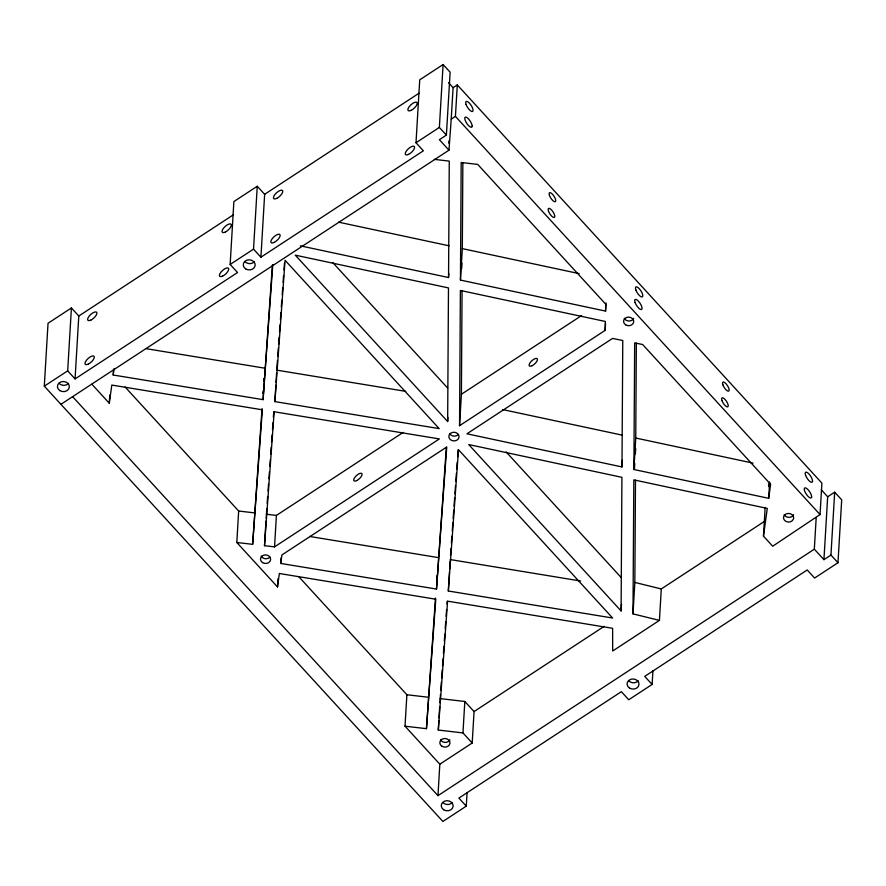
<?xml version="1.0" encoding="UTF-8"?>
<svg xmlns="http://www.w3.org/2000/svg" width="886" height="886" viewBox="0 0 886 886"><rect width="100%" height="100%" fill="white"/><g stroke="black" fill="none" stroke-linecap="round" stroke-linejoin="round"><path stroke-width="1.33" d="M447.651 421.537L448.482 287.917L295.304 255.157L447.651 421.537L447.895 417.428M300.31 245.832L448.549 277.528L449.268 161.108L434.284 159.369M459.546 425.712L460.388 290.464L605.337 321.463L605.138 330.356L459.546 425.712L461.407 394.259L462.06 290.752M460.454 280.076L461.185 162.492L477.72 164.408L605.703 304.186L605.559 311.108L460.454 280.076L462.315 248.623L462.846 162.858M621.086 610.941L621.917 477.321L468.738 444.562L621.086 610.941L621.496 604.108M621.983 466.944L622.769 340.501L612.536 338.43L466.933 433.786L621.983 466.944L622.393 460.111M765.316 520.824L661.288 588.946L659.428 620.388L632.992 613.876L633.822 479.869L767.287 508.42L763.455 536.13L772.692 546.219L820.037 514.567L821.898 483.114L457.298 84.934L453.089 87.692L451.218 119.134L455.426 116.376L457.298 84.934M633.889 469.491L634.675 342.915L642.638 344.521L770.621 484.288L768.683 498.32L633.889 469.491L635.749 438.038L636.347 343.103M632.992 613.876L634.852 582.434L635.495 480.201M467.077 792.483L466.269 806.149L442.889 821.466L44.3 386.163L48.032 323.268L71.412 307.951L78.799 316.025L75.066 378.92L237.537 272.523L230.15 264.449L233.882 201.554L257.261 186.248L264.648 194.311L260.916 257.206L423.386 150.808L415.999 142.746L419.731 79.851L443.111 64.534L450.132 72.198L446.389 135.093L439.378 139.689L448.98 150.177L60.924 404.315M75.066 378.92L67.679 370.846L71.412 307.951M91.889 384.225L109.288 403.23L109.775 395.023M272.81 264.626L263.076 399.652L113.198 375.011L113.519 369.54M260.916 257.206L253.529 249.143L257.261 186.248M298.914 576.83L406.884 694.746L405.013 726.188L426.454 728.68L435.779 599.224L279.367 573.497L277.506 586.931L236.806 542.487L238.666 511.034L125.125 387.027M236.806 542.487L252.643 544.325L262.034 408.557M263.319 393.406L263.485 390.671M263.076 399.652L272.401 264.87M264.504 545.698L274.162 411.757L439.367 438.924L274.538 546.872L264.504 545.698L265.966 521.09M266.21 518.365L266.764 508.785M274.893 401.602L285.082 260.318L439.179 428.614L274.893 401.602L275.867 385.188M276.033 382.453L276.598 372.884M274.538 546.872L276.41 515.419L403.196 432.39M277.506 586.931L277.994 578.735M280.751 563.452L281.925 554.935L446.754 446.987L436.51 589.068L280.751 563.452L281.072 557.981M446.389 135.093L439.367 127.429L443.111 64.534M448.98 150.177L451.218 119.134M448.549 277.528L448.792 273.431M426.454 728.68L435.469 598.072M436.997 578.713L437.163 575.978M436.51 589.068L446.334 447.275M461.684 268.58L462.005 263.109M816.194 517.723L814.323 549.176L437.961 795.65L439.821 764.208L472.194 743.011L462.957 732.921L438.304 730.053L438.869 720.484M439.035 717.749L439.677 706.818M439.921 702.709L440.464 694.491M448.327 591.006L458.516 449.734L612.614 618.018L448.327 591.006L449.468 571.869M449.623 569.133L450.11 560.927M462.957 732.921L464.829 701.479L440.165 698.611M472.194 743.011L474.065 711.558L464.829 701.479M605.559 311.108L606.046 302.901M605.138 330.356L605.548 323.523M634.476 468.938L634.797 463.467M635.362 453.887L635.694 448.427M466.269 806.149L458.882 798.087L621.352 691.689L628.739 699.752L652.118 684.446L652.927 670.768M763.455 536.13L765.161 507.423M768.583 486.536L768.749 483.8M768.683 498.32L769.657 481.906M827.668 496.769L834.678 492.173L830.946 555.068L823.936 559.664L827.668 496.769L821.322 489.836M652.118 684.446L644.731 676.372L807.201 569.975L814.588 578.049L837.968 562.732L841.7 499.837L834.678 492.173M263.12 393.462L263.319 390.715M252.643 544.325L262.345 409.808L111.802 385.056L109.288 403.23M267.162 503.314L267.65 496.481M268.048 491.021L268.536 484.188M268.934 478.717L269.422 471.884M269.82 466.413L270.308 459.579M270.706 454.119L271.194 447.286M271.592 441.815L272.08 434.982M272.478 429.511L272.977 422.677M273.364 417.206L273.763 411.746M276.853 368.775L277.451 360.547M277.75 356.438L278.337 348.198M278.636 344.089L279.134 337.234M279.533 331.741L280.02 324.885M280.419 319.403L280.917 312.536M281.305 307.054L281.803 300.199M282.202 294.706L282.689 287.85M283.088 282.368L283.586 275.513M283.974 270.02L284.472 263.164M436.853 578.791L437.053 576.044M440.763 690.382L441.361 682.154M441.649 678.045L442.247 669.816M442.546 665.696L443.033 658.841M443.432 653.359L443.93 646.503M444.318 641.021L444.816 634.166M445.215 628.683L445.702 621.828M446.101 616.335L446.599 609.479M446.987 603.997L447.186 601.251M450.498 555.444L450.985 548.589M451.384 543.096L451.882 536.24M452.27 530.758L452.868 522.53M453.167 518.41L453.754 510.181M454.053 506.072L454.651 497.843M454.939 493.724L455.537 485.495M455.836 481.375L456.423 473.146M456.722 469.037L457.22 462.182M457.619 456.689L458.106 449.833M438.304 730.053L447.596 601.162L612.625 628.307L612.669 651.011L659.428 620.388M113.198 375.011L114.095 368.476M78.799 316.025L233.206 214.91M264.648 194.311L419.056 93.196M44.3 386.163L67.679 370.846M230.15 264.449L253.529 249.143M415.999 142.746L439.367 127.429M461.407 394.259L581.593 315.56M474.065 711.558L604.174 626.347M238.666 511.034L254.515 512.872M266.365 514.257L276.41 515.419M406.884 694.746L428.315 697.238M146.4 348.707L264.947 368.211M276.764 370.149L405.744 391.357M309.712 536.462L438.382 557.615M450.199 559.564L580.54 580.995M338.563 222.164L449.069 245.799M462.315 248.623L579.211 273.63M502.506 409.542L622.504 435.203M635.749 438.038L753.034 463.123M634.852 582.434L661.288 588.946M448.56 82.73L453.089 87.692M455.426 116.376L820.037 514.567M830.946 555.068L837.968 562.732M814.323 549.176L823.936 559.664M332.682 262.489L447.651 388.046M506.127 451.904L621.086 577.45M405.013 726.188L439.821 764.208M72.608 396.662L437.961 795.65M449.9 739.755A5.072 4.297 3.4 0 1 445.259 742.39A5.072 4.297 3.4 0 1 440.541 739.721M269.909 557.117A5.072 4.297 3.4 0 1 261.193 556.109M448.903 140.819A5.072 4.297 3.4 0 1 448.604 143.023M793.535 514.711A5.072 4.297 3.4 0 1 788.905 517.346A5.072 4.297 3.4 0 1 784.176 514.666M458.295 434.505A5.072 4.297 3.4 0 1 449.59 433.498M633.645 318.362A5.072 4.297 3.4 0 1 629.016 320.998A5.072 4.297 3.4 0 1 624.298 318.318M254.382 261.68A5.958 5.061 3.4 0 1 244.924 261.636M68.532 383.394A5.958 5.061 3.4 0 1 59.074 383.35M638.186 680.847A5.958 5.061 3.4 0 1 628.739 680.802M452.347 802.561A5.958 5.061 3.4 0 1 442.889 802.517M264.216 378.366L264.05 381.102L264.216 378.366M472.149 126.211L471.983 126.886A5.958 2.071 56.8 0 1 465.936 121.991A5.958 2.071 56.8 0 1 467.066 117.617A5.958 2.071 56.8 0 1 472.149 126.211M811.642 496.968L811.465 497.644A5.958 2.071 56.8 0 1 805.429 492.749A5.958 2.071 56.8 0 1 806.548 488.374A5.958 2.071 56.8 0 1 811.642 496.968M793.579 518.343L793.258 519.429A5.072 4.297 3.4 0 1 784.575 520.359A5.072 4.297 3.4 0 1 787.82 513.492L789.138 513.492A5.072 4.297 3.4 0 1 793.579 518.343M449.9 433.952L449.246 434.915A5.072 4.297 3.4 0 0 451.483 440.309A5.072 4.297 3.4 0 0 458.018 439.223L458.66 438.26A5.072 4.297 3.4 0 0 456.423 432.866A5.072 4.297 3.4 0 0 449.9 433.952M441.881 746.211A5.072 4.297 3.4 0 0 449.944 743.387A5.072 4.297 3.4 0 0 442.9 738.824A5.072 4.297 3.4 0 0 441.881 746.211M262.544 562.599A5.072 4.297 3.4 0 0 270.595 559.786A5.072 4.297 3.4 0 0 263.563 555.212A5.072 4.297 3.4 0 0 262.544 562.599M625.638 324.808A5.072 4.297 3.4 0 0 633.689 321.995A5.072 4.297 3.4 0 0 626.657 317.421A5.072 4.297 3.4 0 0 625.638 324.808M721.957 400.583A5.36 1.872 56.8 0 0 727.716 406.873A5.36 1.872 56.8 0 0 725.08 399.486A5.36 1.872 56.8 0 0 721.957 400.583M722.887 384.867A5.36 1.872 56.8 0 0 728.646 391.147A5.36 1.872 56.8 0 0 726.022 383.76A5.36 1.872 56.8 0 0 722.887 384.867M548.512 211.178A5.36 1.872 56.8 0 0 554.271 217.469A5.36 1.872 56.8 0 0 551.646 210.071A5.36 1.872 56.8 0 0 548.512 211.178M549.453 195.452A5.36 1.872 56.8 0 0 555.212 201.742A5.36 1.872 56.8 0 0 552.587 194.355A5.36 1.872 56.8 0 0 549.453 195.452M805.584 475.284A5.958 2.071 56.8 0 0 811.986 482.272A5.958 2.071 56.8 0 0 809.062 474.065A5.958 2.071 56.8 0 0 805.584 475.284M466.102 104.526A5.958 2.071 56.8 0 0 472.493 111.514A5.958 2.071 56.8 0 0 469.58 103.308A5.958 2.071 56.8 0 0 466.102 104.526M635.096 302.547A5.958 2.071 56.8 0 0 641.486 309.535A5.958 2.071 56.8 0 0 638.573 301.318A5.958 2.071 56.8 0 0 635.096 302.547M635.838 289.966A5.958 2.071 56.8 0 0 642.239 296.954A5.958 2.071 56.8 0 0 639.315 288.747A5.958 2.071 56.8 0 0 635.838 289.966M225.299 232.077A5.958 2.37 -42.5 0 0 231.246 224.468A5.958 2.37 -42.5 0 0 223.516 228.189A5.958 2.37 -42.5 0 0 225.299 232.077M90.881 320.101A5.958 2.37 -42.5 0 0 96.829 312.503A5.958 2.37 -42.5 0 0 89.098 316.213A5.958 2.37 -42.5 0 0 90.881 320.101M222.674 276.1A5.958 2.37 -42.5 0 0 228.632 268.502A5.958 2.37 -42.5 0 0 220.891 272.212A5.958 2.37 -42.5 0 0 222.674 276.1M88.257 364.135A5.958 2.37 -42.5 0 0 94.215 356.526A5.958 2.37 -42.5 0 0 86.474 360.237A5.958 2.37 -42.5 0 0 88.257 364.135M411.137 110.362A5.958 2.37 -42.5 0 0 417.096 102.765A5.958 2.37 -42.5 0 0 409.354 106.475A5.958 2.37 -42.5 0 0 411.137 110.362M276.72 198.398A5.958 2.37 -42.5 0 0 282.678 190.789A5.958 2.37 -42.5 0 0 274.937 194.499A5.958 2.37 -42.5 0 0 276.72 198.398M408.524 154.397A5.958 2.37 -42.5 0 0 414.482 146.788A5.958 2.37 -42.5 0 0 406.74 150.498A5.958 2.37 -42.5 0 0 408.524 154.397M274.106 242.421A5.958 2.37 -42.5 0 0 280.065 234.823A5.958 2.37 -42.5 0 0 272.323 238.533A5.958 2.37 -42.5 0 0 274.106 242.421M245.666 268.868A5.958 5.061 3.4 0 0 255.146 265.556A5.958 5.061 3.4 0 0 246.862 260.174A5.958 5.061 3.4 0 0 245.666 268.868M59.816 390.571A5.958 5.061 3.4 0 0 69.296 387.26A5.958 5.061 3.4 0 0 61.023 381.888A5.958 5.061 3.4 0 0 59.816 390.571M629.481 688.034A5.958 5.061 3.4 0 0 638.961 684.723A5.958 5.061 3.4 0 0 630.677 679.34A5.958 5.061 3.4 0 0 629.481 688.034M443.631 809.738A5.958 5.061 3.4 0 0 453.111 806.426A5.958 5.061 3.4 0 0 444.838 801.055A5.958 5.061 3.4 0 0 443.631 809.738M532.021 365.763A5.36 2.137 -42.5 0 0 537.381 358.919A5.36 2.137 -42.5 0 0 530.426 362.263A5.36 2.137 -42.5 0 0 532.021 365.763M356.637 480.622A5.36 2.137 -42.5 0 0 361.997 473.777A5.36 2.137 -42.5 0 0 355.031 477.122A5.36 2.137 -42.5 0 0 356.637 480.622"/></g></svg>
